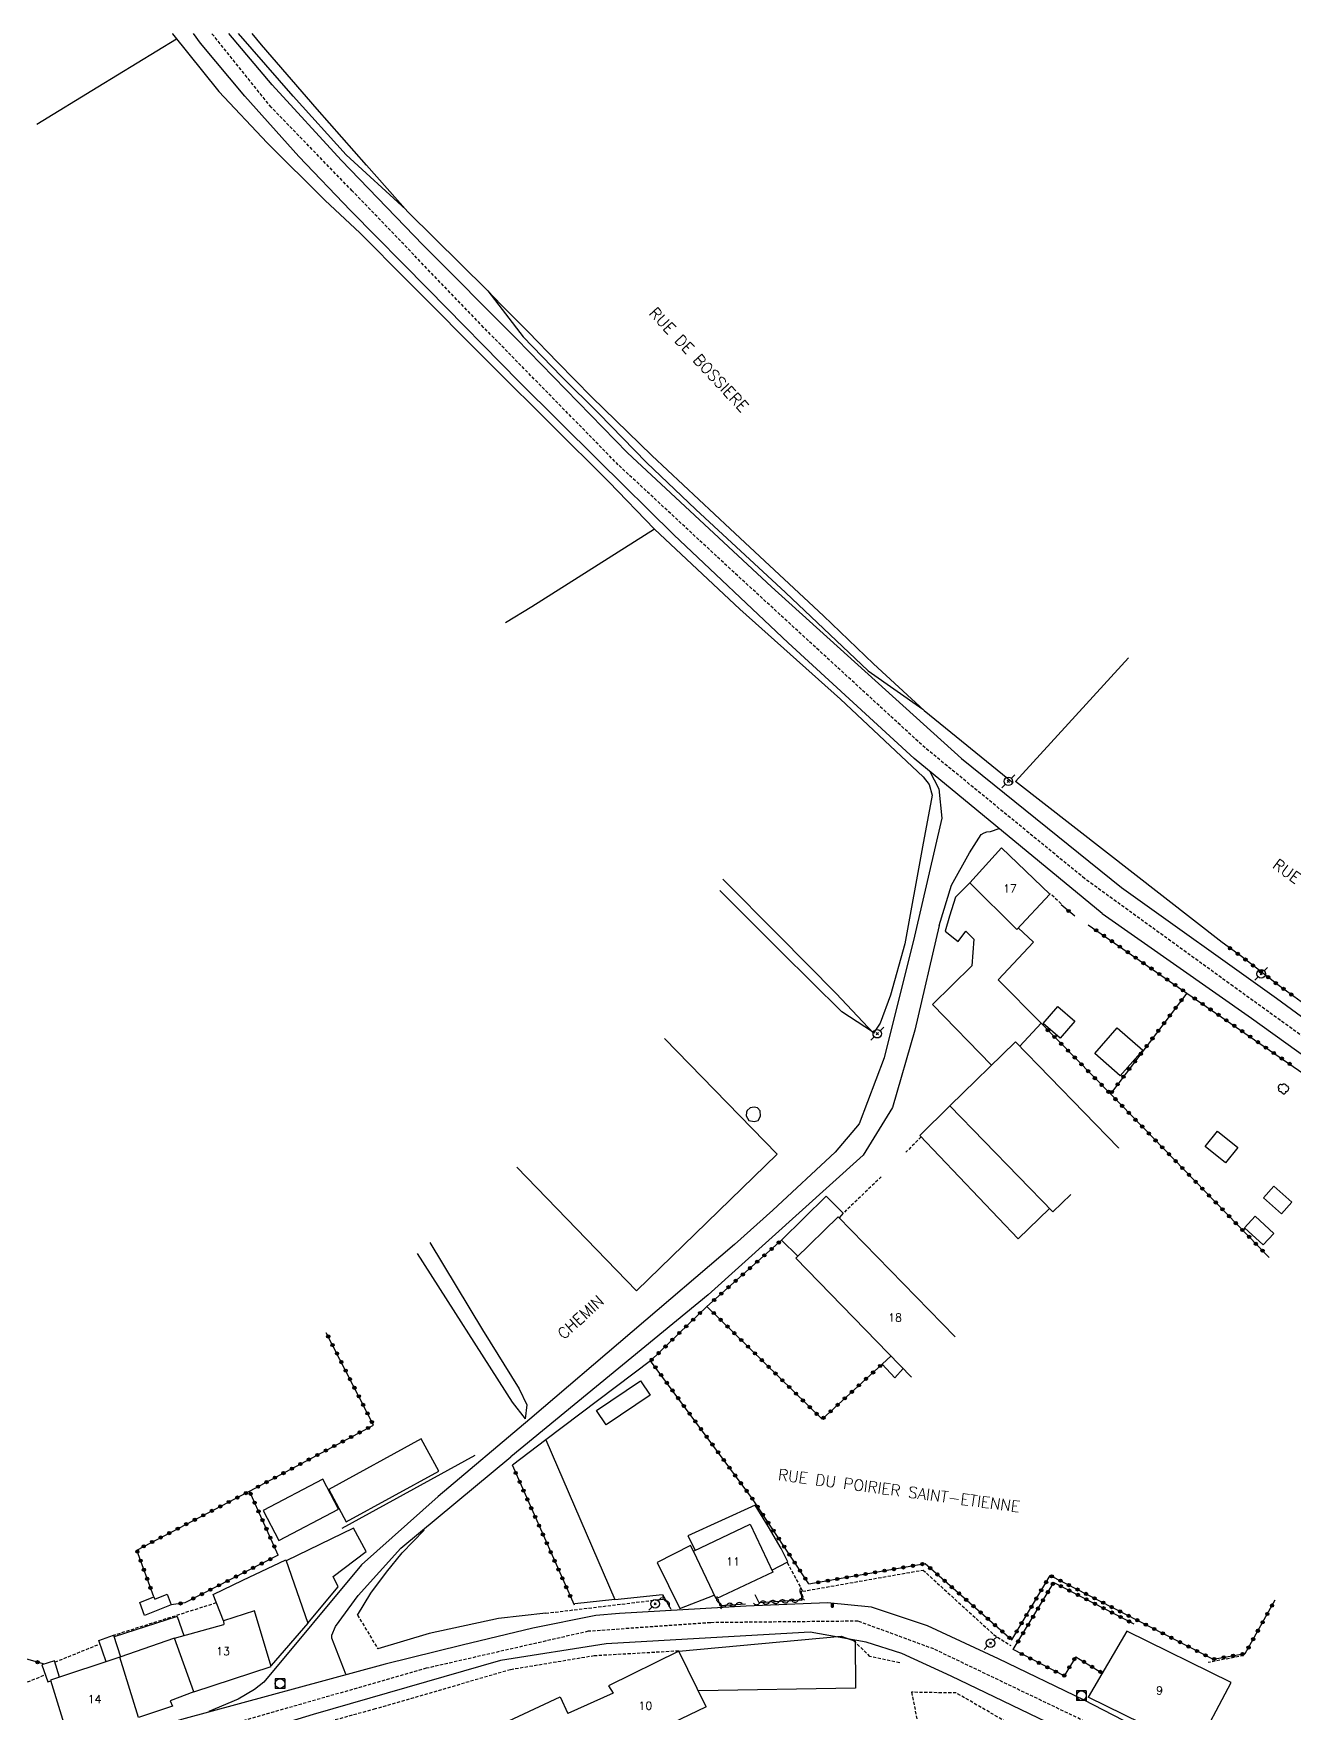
# Model space of a CAD drawing. Header units: millimetres. Extents: x 174000 to 175001, y 112000 to 113000.
# Drawn here: x 174660.6 to 174857.6, y 112737.6 to 113000 of the extents above; entities that cross this region are included whole.
import ezdxf
from ezdxf.enums import TextEntityAlignment as Align

# ---------------------------------------------------------------- set-up
doc = ezdxf.new("R2010")
doc.units = ezdxf.units.MM
doc.linetypes.add('DASHED', pattern=[0.75, 0.5, -0.25])
doc.layers.get('0').update_dxf_attribs({"linetype": 'CONTINUOUS'})
for name, color, linetype in [('W0001', 6, 'DASHED'), ('W0008', 7, 'CONTINUOUS'), ('W0071', 7, 'CONTINUOUS'), ('W0101', 7, 'CONTINUOUS'), ('W0104', 1, 'CONTINUOUS'), ('W0112', 1, 'DASHED'), ('W0211', 2, 'CONTINUOUS'), ('W0214', 2, 'CONTINUOUS'), ('W0300', 7, 'CONTINUOUS'), ('W0303', 7, 'CONTINUOUS'), ('W0310', 3, 'CONTINUOUS'), ('W0322', 7, 'CONTINUOUS'), ('W0323', 7, 'CONTINUOUS'), ('W0330', 7, 'CONTINUOUS'), ('W0401', 7, 'CONTINUOUS'), ('W0420', 7, 'CONTINUOUS'), ('W0473', 7, 'CONTINUOUS'), ('W0989', 7, 'CONTINUOUS'), ('W0991', 7, 'CONTINUOUS')]:
    doc.layers.add(name, color=color, linetype=linetype)
doc.styles.get("Standard").update_dxf_attribs({"font": 'romans.shx', "width": 0.85})

# ---------------------------------------------------------------- blocks, each defined once
blk = doc.blocks.new('T420')
for p, q in [((0.75, 0.75), (-0.75, 0.75)), ((-0.75, 0.75), (-0.75, -0.75)), ((0.75, 0.75), (0.75, -0.75)), ((0.75, -0.75), (-0.75, -0.75))]:
    blk.add_line(p, q)
blk.add_ellipse((0, 0), major_axis=(-0.53, 0.53), ratio=1, start_param=3.926991, end_param=10.210176)
blk = doc.blocks.new('T473')
for p, q in [((-0.166667, 0.166667), (0.166667, -0.166667)), ((-0.166667, -0.166667), (0.166667, 0.166667)), ((0.500001, 0.500001), (1.000002, 1.000002)), ((-1.000002, -1.000002), (-0.500001, -0.500001))]:
    blk.add_line(p, q)
blk.add_ellipse((0, 0), major_axis=(0.471405, 0.471405), ratio=1, start_param=5.4977871438, end_param=11.780972451)
blk = doc.blocks.new('T401')
for p, q in [((-0.3, 0.3), (0, 0.3)), ((-0.3, -0.25), (-0.3, 0.3)), ((-0.3, 0.15), (0, 0.15)), ((-0.3, 0), (0, 0)), ((0, 0.3), (0, -0.25)), ((-0.3, -0.15), (0, -0.15)), ((-0.3, -0.25), (-0.3, -0.3)), ((-0.3, -0.3), (0, -0.3)), ((0, -0.3), (0, -0.25))]:
    blk.add_line(p, q)
blk = doc.blocks.new('T300')
for p, q in [((-0.8, 0.51), (-0.86, 0.34)), ((-0.86, 0.34), (-0.86, 0.17)), ((-0.86, 0.17), (-0.74, 0.06)), ((-0.69, 0.63), (-0.8, 0.51)), ((-0.8, -0.06), (-0.74, 0.06)), ((-0.74, 0.06), (-0.69, 0.11)), ((-0.57, 0.69), (-0.69, 0.63)), ((-0.46, 0.69), (-0.57, 0.69)), ((-0.29, 0.63), (-0.46, 0.69)), ((-0.29, 0.63), (-0.17, 0.74)), ((-0.23, 0.57), (-0.29, 0.63)), ((-0.17, 0.74), (-0.06, 0.8)), ((-0.06, 0.8), (0.06, 0.8)), ((0.06, 0.8), (0.23, 0.74)), ((0.23, 0.74), (0.34, 0.63)), ((0.34, 0.63), (0.4, 0.51)), ((0.46, 0.46), (0.34, 0.46)), ((0.4, 0.51), (0.4, 0.46)), ((0.57, 0.4), (0.46, 0.46)), ((0.57, 0.4), (0.69, 0.29)), ((0.69, 0.29), (0.74, 0.17)), ((0.74, 0.06), (0.69, -0.17)), ((0.74, 0.17), (0.74, 0.06)), ((-0.8, -0.17), (-0.8, -0.06)), ((-0.8, -0.23), (-0.8, -0.17)), ((-0.74, -0.34), (-0.8, -0.23)), ((-0.69, -0.4), (-0.74, -0.34)), ((-0.51, -0.46), (-0.69, -0.4)), ((-0.4, -0.46), (-0.51, -0.46)), ((-0.4, -0.46), (-0.34, -0.46)), ((-0.34, -0.46), (-0.34, -0.4)), ((-0.34, -0.51), (-0.34, -0.46)), ((-0.29, -0.63), (-0.34, -0.51)), ((-0.17, -0.74), (-0.29, -0.63)), ((-0.06, -0.8), (-0.17, -0.74)), ((0.06, -0.8), (-0.06, -0.8)), ((0.17, -0.74), (0.06, -0.8)), ((0.23, -0.69), (0.17, -0.74)), ((0.29, -0.46), (0.23, -0.46)), ((0.29, -0.63), (0.23, -0.69)), ((0.46, -0.4), (0.29, -0.46)), ((0.34, -0.51), (0.29, -0.63)), ((0.34, -0.51), (0.34, -0.46)), ((0.57, -0.34), (0.46, -0.4)), ((0.63, -0.29), (0.57, -0.34)), ((0.69, -0.17), (0.63, -0.29))]:
    blk.add_line(p, q)
blk = doc.blocks.new('t323o')
at = {"color": 0, "linetype": 'Continuous'}
for radius in [0.25, 0.15]:
    blk.add_circle((0, 0), radius, dxfattribs=at)
blk = doc.blocks.new('t322o')
at = {"color": 0, "linetype": 'Continuous'}
for radius in [0.25, 0.15]:
    blk.add_circle((0, 0), radius, dxfattribs=at)
blk = doc.blocks.new('t310o')
at = {"color": 0, "linetype": 'Continuous'}
for centre, start, end in [((-0.5, 0.38), 216.8699, 323.1304), ((0.5, -0.37), 36.8699, 143.1303)]:
    blk.add_arc(centre, 0.625, start, end, dxfattribs=at)

msp = doc.modelspace()

# ---------------------------------------------------------------- linework, layer by layer
at = {"layer": 'W0001'}
for points in [[(174928.96, 112793.19), (174904.86, 112809.98), (174870.64, 112834.88), (174848.04, 112851.18), (174824.87, 112867.98), (174799.93, 112888.42), (174769.52, 112916.34), (174752, 112932.62), (174730.95, 112954.11), (174710.44, 112975.42), (174697.79, 112988.49), (174688.49, 113000)], [(174841.88, 112727.09), (174824.91, 112736.32), (174801.29, 112747.64), (174789.46, 112751.99), (174766.4, 112751.75), (174747.29, 112750.4), (174722, 112744.62), (174672.71, 112730.5), (174638.2, 112719.26)]]:
    msp.add_lwpolyline(points, dxfattribs=at)
at = {"layer": 'W0008'}
for points in [[(174748.83, 112933.34), (174736.5, 112945.61), (174722.27, 112960.07), (174710.16, 112972.37), (174702.11, 112980.8), (174693.67, 112990.21), (174686.71, 112998.52), (174685.61, 113000)], [(174753.44, 112934.5), (174736.07, 112952.32), (174721.53, 112966.96), (174708.7, 112980.25), (174697.92, 112992.01), (174691.14, 113000)], [(174748.83, 112933.34), (174760.67, 112921.69)], [(174753.44, 112934.5), (174775.91, 112913.57), (174805.62, 112886.74), (174830.62, 112866.62), (174854.81, 112849.32), (174886.11, 112826.36)], [(174827.62, 112862.53), (174798.23, 112886.78), (174778.54, 112904.8), (174760.67, 112921.69)], [(174827.62, 112862.53), (174850.92, 112846.2), (174868.69, 112833.44), (174895.44, 112813.59), (174902.56, 112808.44), (174922.32, 112794.2), (174922.7, 112793.93), (174923.14, 112793.54), (174923.46, 112793.07), (174923.76, 112790.51), (174923.97, 112788.55), (174923.83, 112787.82), (174922.6, 112785.78), (174913.2, 112775.56), (174898.52, 112761.17), (174883.31, 112743.02)], [(174845.8, 112727.77), (174841.62, 112730.93), (174824.77, 112739.65), (174811.41, 112746.12), (174800.33, 112751.28), (174791.57, 112754.18), (174784.67, 112754.83), (174771.95, 112754.33), (174752.16, 112753.16), (174748.5, 112752.88), (174738.63, 112750.87), (174727.61, 112748.25)], [(174833.83, 112724.35), (174834.6, 112725.03), (174835.17, 112725.71), (174835.31, 112726.55), (174835.19, 112727.44), (174834.5, 112728.32), (174821.65, 112734.9), (174803.99, 112743.4), (174796.3, 112746.95), (174790.72, 112748.71), (174781.97, 112750.25), (174766.48, 112749.39)], [(174727.61, 112748.25), (174715.55, 112745.25), (174683.76, 112736.65), (174654.55, 112727.6), (174644.43, 112724.32), (174636.5, 112723.14), (174627.21, 112724.75), (174623.25, 112726.01)], [(174766.48, 112749.39), (174750.12, 112748.44), (174733.61, 112745.82), (174704.31, 112737.39), (174668.35, 112726.47)]]:
    msp.add_lwpolyline(points, dxfattribs=at)
at = {"layer": 'W0071'}
for points in [[(174800.61, 112884.81), (174802.06, 112882), (174802.53, 112877.42), (174798.28, 112858.99), (174793.54, 112840.01), (174789.62, 112829.67), (174785.86, 112825.24), (174776.16, 112816.18), (174770.17, 112810.84)], [(174802.15, 112860.66), (174804.04, 112866.98), (174806.88, 112872.02), (174808.7, 112874.86), (174809.14, 112875.16), (174809.6, 112875.32), (174810.15, 112875.36), (174811.48, 112875.84)], [(174802.15, 112860.66), (174798.35, 112844.31), (174794.82, 112832.25), (174790.26, 112824.8), (174766.02, 112802.99), (174735.21, 112777.68)], [(174770.17, 112810.84), (174738.18, 112783.54), (174723.86, 112771.47), (174711.89, 112760.77), (174696.64, 112742.47), (174695.14, 112741.31), (174692.59, 112739.82), (174688.05, 112737.9)], [(174709.43, 112743.71), (174707.24, 112749.32), (174707.25, 112749.81), (174707.84, 112751.18), (174711.37, 112755.99), (174718.02, 112763.37), (174735.21, 112777.68)]]:
    msp.add_lwpolyline(points, dxfattribs=at)
at = {"layer": 'W0101'}
for points in [[(174811.86, 112872.8), (174806.94, 112867.32), (174814.24, 112860.06), (174819.43, 112865.54)], [(174819.43, 112865.54), (174811.86, 112872.8)], [(174797.83, 112790.13), (174779.75, 112808.71), (174786.36, 112815.14), (174804.61, 112796.39)], [(174763.73, 112762.94), (174772.59, 112767.14), (174776.14, 112759.66)], [(174776.14, 112759.66), (174767.28, 112755.46), (174763.73, 112762.94)], [(174697.79, 112744.93), (174695.16, 112753.61), (174690.3, 112752.04), (174690.36, 112751.46)], [(174685.67, 112740.95), (174682.68, 112749.34), (174690.36, 112751.46)], [(174842.19, 112731.87), (174847.76, 112742.4), (174831.45, 112750.45), (174825.42, 112740.09)], [(174765.73, 112738.63), (174761.43, 112747.32), (174750.48, 112741.88), (174751.18, 112740.75), (174744.12, 112737.58)], [(174677.03, 112736.96), (174674.13, 112746.35), (174663.29, 112742.77), (174666.19, 112733.28)], [(174685.67, 112740.95), (174697.79, 112744.93)], [(174747.54, 112730.25), (174720.17, 112717.42), (174715.53, 112727.37), (174742.91, 112740.16), (174744.12, 112737.58)], [(174842.19, 112731.87), (174825.42, 112740.09)], [(174765.73, 112738.63), (174757.8, 112734.79)]]:
    msp.add_lwpolyline(points, dxfattribs=at)
at = {"layer": 'W0104'}
for points in [[(174806.94, 112867.32), (174804.67, 112865.1), (174803.73, 112862.12), (174803.73, 112862.12), (174803.04, 112859.79), (174805.08, 112858.15), (174806.28, 112859.8), (174807.53, 112858.53), (174807.22, 112854.39), (174801.07, 112848.32)], [(174814.45, 112860.28), (174816.86, 112858.06), (174811.36, 112852.16), (174818.05, 112845.39)], [(174801.07, 112848.32), (174810.31, 112838.83)], [(174818.05, 112845.39), (174814.71, 112841.81)], [(174759.24, 112843.02), (174776.81, 112824.92), (174754.86, 112803.61)], [(174822.68, 112818.65), (174819.88, 112815.93), (174803.79, 112832.49), (174814.06, 112842.48)], [(174814.06, 112842.48), (174830.15, 112825.91), (174830.13, 112825.88)], [(174803.79, 112832.49), (174799.09, 112827.87), (174814.49, 112811.71), (174819.38, 112816.44)], [(174754.86, 112803.61), (174736.12, 112822.91)], [(174777.5, 112811.51), (174784.5, 112818.4)], [(174784.5, 112818.4), (174787.14, 112815.71), (174786.49, 112815.01)], [(174777.5, 112811.51), (174780.05, 112808.99)], [(174793.22, 112792.14), (174794.61, 112793.45)], [(174793.22, 112792.14), (174795.21, 112790.02), (174796.52, 112791.47)], [(174775.98, 112759.98), (174778.51, 112761.26), (174777.43, 112763.35), (174775.45, 112766.75), (174773.36, 112770.12), (174762.86, 112765.32), (174763.99, 112763.06)], [(174703.47, 112751.66), (174708.23, 112757.33), (174707.47, 112758.99), (174712.63, 112762.85), (174710.61, 112766.51), (174700.1, 112761.41)], [(174763.73, 112762.94), (174763.3, 112763.79), (174758.09, 112761.17), (174761.62, 112753.96), (174767, 112756.04)], [(174690.3, 112752.04), (174688.71, 112756.14), (174693.34, 112758.37), (174700.05, 112761.57), (174703.47, 112751.66), (174697.76, 112745.04)], [(174683.08, 112752.71), (174673.22, 112749.56)], [(174683.08, 112752.71), (174684.11, 112749.74)], [(174671.98, 112745.64), (174670.86, 112748.99), (174673.14, 112749.8), (174674.25, 112746.39)], [(174761.44, 112747.3), (174786.83, 112749.62), (174789, 112748.84), (174789.08, 112741.54)], [(174682.68, 112749.34), (174674.13, 112746.35)], [(174664.72, 112743.24), (174663.91, 112745.8), (174661.93, 112745.14), (174662.85, 112742.51), (174663.33, 112742.65)], [(174685.67, 112740.95), (174682.01, 112739.55), (174682.34, 112738.73), (174677.03, 112736.96)], [(174789.08, 112741.54), (174764.51, 112741.09)]]:
    msp.add_lwpolyline(points, dxfattribs=at)
for points in [[(174818.39, 112845.37), (174820.67, 112848.01), (174823.31, 112845.71), (174821.03, 112843.08)], [(174829.94, 112844.68), (174833.94, 112841.2), (174830.43, 112837.16), (174826.43, 112840.65)], [(174772.14, 112831.77), (174772.03, 112831.49), (174771.99, 112830.91), (174772.4, 112830.21), (174773.24, 112830.07), (174773.83, 112830.2), (174774.21, 112830.88), (174774.16, 112831.7), (174773.75, 112832.17), (174773.23, 112832.3), (174772.59, 112832.2)], [(174846.85, 112823.59), (174843.68, 112826.16), (174845.62, 112828.55), (174848.8, 112825.98)], [(174855.59, 112815.61), (174852.78, 112818.12), (174854.4, 112819.94), (174857.21, 112817.44)], [(174852.77, 112810.76), (174849.83, 112813.45), (174851.48, 112815.26), (174854.43, 112812.57)], [(174756.99, 112787.29), (174750.09, 112782.64), (174748.58, 112784.89), (174755.48, 112789.54)], [(174721.21, 112780.45), (174706.75, 112772.55), (174709.5, 112767.5), (174723.97, 112775.4)], [(174698.98, 112764.6), (174708.3, 112769.49), (174705.84, 112774.17), (174696.52, 112769.27), (174698.98, 112764.6)], [(174682.12, 112754.53), (174678, 112752.88), (174677.27, 112754.88), (174679.41, 112755.79), (174679.58, 112755.4), (174681.5, 112756.2)]]:
    msp.add_lwpolyline(points, close=True, dxfattribs=at)
at = {"layer": 'W0112'}
for points in [[(174821.18, 112864.05), (174819.49, 112865.62)], [(174799.31, 112827.64), (174796.92, 112825.23)], [(174793.09, 112821.41), (174787.14, 112815.71)], [(174778.39, 112761.15), (174780.79, 112756.65), (174799.61, 112759.97), (174810.62, 112749.92), (174813.3, 112748.18)], [(174673.01, 112749.75), (174689.2, 112754.88)], [(174740.66, 112753.23), (174758.97, 112755.43)], [(174711.25, 112752.95), (174714.43, 112747.66)], [(174663.98, 112745.59), (174671.04, 112748.45)], [(174761.43, 112747.32), (174748.24, 112746.57), (174735.16, 112744.4), (174714.02, 112738.27)], [(174795.96, 112745.47), (174791.32, 112746.47), (174788.75, 112748.93)], [(174849.68, 112746.59), (174844.13, 112745.53)], [(174651.36, 112739.11), (174662.38, 112743.58)], [(174816.17, 112713.38), (174834.45, 112725.96), (174834.73, 112726.22), (174834.68, 112726.57), (174834.27, 112727.17), (174833.56, 112727.5), (174817.12, 112733.62), (174804.8, 112740.77), (174797.8, 112740.88), (174797.81, 112740.88), (174799.66, 112731.73)], [(174714.02, 112738.27), (174705.68, 112735.98)]]:
    msp.add_lwpolyline(points, dxfattribs=at)
at = {"layer": 'W0211'}
for points in [[(174682.35, 113000), (174682.36, 112999.98), (174689.6, 112990.97), (174697.12, 112982.94), (174706.19, 112973.95), (174711.62, 112968.85), (174718.98, 112961.46)], [(174719.1, 112972.16), (174712.65, 112979.43), (174704.93, 112988.17), (174696.24, 112998.22), (174694.81, 113000)], [(174757.24, 112934.07), (174747.88, 112943.19), (174742.57, 112948.63), (174737.91, 112953.42), (174733.77, 112957.55), (174731.51, 112959.92)], [(174799.76, 112894.26), (174791.88, 112901.55), (174784.04, 112909.06), (174769.47, 112922.61), (174757.24, 112934.07)], [(174791.89, 112843.84), (174786.06, 112850.04), (174777.02, 112859.13), (174768.33, 112867.92)], [(174720.58, 112809.4), (174735.44, 112786.19), (174737.44, 112783.58)], [(174711.25, 112752.95), (174713.36, 112756.36), (174715.76, 112759.62), (174718.23, 112762.65), (174721.69, 112766.18)], [(174740.66, 112753.23), (174733.29, 112752.42), (174722.44, 112750.06), (174714.43, 112747.66)]]:
    msp.add_lwpolyline(points, dxfattribs=at)
at = {"layer": 'W0214'}
for points in [[(174718.8, 112972.51), (174709.48, 112981.06), (174701.21, 112990.22), (174692.67, 113000)], [(174731.6, 112959.82), (174737.16, 112952.65), (174743.14, 112946.41), (174748.94, 112940.64), (174756.38, 112933.02), (174764.1, 112925.66)], [(174764.1, 112925.66), (174778.1, 112912.68), (174791.06, 112900.47), (174799.56, 112894.45)], [(174791.69, 112844.06), (174786.94, 112847.2), (174777.42, 112856.57), (174767.86, 112866.11)], [(174722.56, 112811.13), (174730.77, 112797.52), (174736.51, 112788.28), (174737.72, 112785.79), (174737.44, 112783.58)]]:
    msp.add_lwpolyline(points, dxfattribs=at)
at = {"layer": 'W0300'}
for points in [[(174846.35, 112857.99), (174814.04, 112883.15), (174831.69, 112902.48)], [(174729.58, 112777.85), (174708.8, 112766.46)]]:
    msp.add_lwpolyline(points, dxfattribs=at)
at = {"layer": 'W0303'}
for points in [[(174757.05, 112792.66), (174740.66, 112780.32), (174751.45, 112755.39)], [(174740.66, 112780.32), (174735.46, 112776.37)], [(174751.45, 112755.39), (174745.2, 112754.67)], [(174751.45, 112755.39), (174758.9, 112756.16)]]:
    msp.add_lwpolyline(points, dxfattribs=at)
at = {"layer": 'W0310'}
for points in [[(174758.9, 112756.16), (174760.2, 112753.84)], [(174767.57, 112755.48), (174767.88, 112754.42), (174771.89, 112754.69)], [(174780.58, 112756.7), (174780.61, 112755.25), (174774.01, 112754.84), (174773.37, 112756.09)]]:
    msp.add_lwpolyline(points, dxfattribs=at)
at = {"layer": 'W0322'}
msp.add_lwpolyline([(174662.33, 112745.27), (174644.75, 112750.27), (174638.09, 112751.82)], dxfattribs=at)
at = {"layer": 'W0323'}
for points in [[(174823.3, 112862.1), (174821.2, 112863.92)], [(174825.42, 112860.77), (174840.83, 112850.1)], [(174893.51, 112823.17), (174883.25, 112830.63), (174868.4, 112841.68), (174855.26, 112851.24), (174849.36, 112855.82), (174846.35, 112857.99)], [(174840.83, 112850.1), (174828.88, 112834.37), (174853.69, 112808.79)], [(174840.83, 112850.1), (174868.86, 112830.79)], [(174828.88, 112834.37), (174818.05, 112845.39)], [(174777.5, 112811.51), (174765.85, 112801.17)], [(174781.77, 112757.8), (174772.94, 112771.12), (174757.05, 112792.66), (174765.85, 112801.17)], [(174765.85, 112801.17), (174783.83, 112783.54), (174793.22, 112792.14)], [(174694.39, 112772.29), (174713.75, 112782.62), (174706.38, 112797.05)], [(174735.4, 112776.4), (174745.08, 112754.55)], [(174679.41, 112755.79), (174676.77, 112763.1), (174694.39, 112772.29)], [(174698.86, 112762.29), (174694.39, 112772.29)], [(174698.86, 112762.29), (174684.26, 112754.86)], [(174781.77, 112757.8), (174799.94, 112760.98), (174813.46, 112749.09)], [(174813.46, 112749.09), (174819.47, 112759.13), (174844.93, 112746.04), (174849.95, 112746.93), (174854.62, 112755.33)], [(174813.7, 112747.54), (174820.03, 112758.03), (174832.56, 112751.56)], [(174684.26, 112754.86), (174682.12, 112754.53)], [(174823.46, 112746.41), (174821.64, 112743.44), (174813.7, 112747.54)], [(174823.46, 112746.41), (174827.54, 112743.93)]]:
    msp.add_lwpolyline(points, dxfattribs=at)
at = {"layer": 'W0330'}
for points in [[(174682.96, 112999.15), (174670.69, 112991.62), (174661.13, 112985.8)], [(174719.1, 112972.16), (174731.51, 112959.92)], [(174750.5, 112929.95), (174732.51, 112947.9), (174718.98, 112961.46)], [(174750.5, 112929.95), (174757.64, 112922.6), (174738.51, 112910.44), (174734.37, 112907.94)], [(174757.64, 112922.6), (174771, 112910.07), (174786.69, 112896), (174799.65, 112883.88), (174800.59, 112882.68), (174801.02, 112881.04), (174799.54, 112872.98), (174796.75, 112857.82), (174794.5, 112849.77), (174792.91, 112845.43), (174791.89, 112843.84)], [(174799.76, 112894.26), (174813.7, 112882.94)]]:
    msp.add_lwpolyline(points, dxfattribs=at)

# ---------------------------------------------------------------- block references
at = {"layer": 'W0300'}
msp.add_blockref('T300', (174855.97, 112835.14), dxfattribs=at)
at = {"layer": 'W0310'}
for p, rotation in [((174759.47, 112755.15), 299.1842228786308), ((174767.74, 112754.88), 286.6892693418617), ((174770.39, 112754.59), 3.852006493279988), ((174774.11, 112754.85), 183.5195909172313), ((174775.6, 112754.94), 183.5195909172313), ((174777.1, 112755.03), 183.5195909172313), ((174778.6, 112755.13), 183.5195909172313), ((174780.09, 112755.22), 183.5195909172313), ((174780.59, 112756.23), 271.1418265522514), ((174768.9, 112754.49), 3.852006493279988)]:
    msp.add_blockref('t310o', p, dxfattribs=dict(at, rotation=rotation))
at = {"layer": 'W0322', "rotation": 164.1088651200618}
msp.add_blockref('t322o', (174661.26, 112745.57), dxfattribs=at)
at = {"layer": 'W0323'}
for p, rotation in [((174822.33, 112862.94), 138.8664440160043), ((174826.65, 112859.92), 325.3160617501573), ((174827.89, 112859.06), 325.3160617501573), ((174829.12, 112858.21), 325.3160617501573), ((174830.35, 112857.35), 325.3160617501573), ((174847.56, 112857.11), 144.3242344280743), ((174831.59, 112856.5), 325.3160617501573), ((174832.82, 112855.65), 325.3160617501573), ((174834.05, 112854.79), 325.3160617501573), ((174848.78, 112856.24), 144.3242344280743), ((174849.98, 112855.34), 142.1876155356865), ((174851.17, 112854.42), 142.1876155356865), ((174835.29, 112853.94), 325.3160617501573), ((174836.52, 112853.09), 325.3160617501573), ((174837.75, 112852.23), 325.3160617501573), ((174852.35, 112853.5), 142.1876155356865), ((174853.54, 112852.58), 142.1876155356865), ((174854.72, 112851.66), 142.1876155356865), ((174838.99, 112851.38), 325.3160617501573), ((174839.99, 112849), 232.7949006989354), ((174840.22, 112850.53), 325.3160617501573), ((174842.06, 112849.25), 325.4253403562358), ((174855.92, 112850.76), 143.9700342216375), ((174857.14, 112849.88), 143.9700342216375), ((174838.17, 112846.61), 232.7949006989354), ((174839.08, 112847.8), 232.7949006989354), ((174843.3, 112848.4), 325.4253403562358), ((174844.53, 112847.55), 325.4253403562358), ((174845.77, 112846.7), 325.4253403562358), ((174819.1, 112844.32), 134.4835996278696), ((174836.36, 112844.22), 232.7949006989354), ((174837.27, 112845.41), 232.7949006989354), ((174847, 112845.85), 325.4253403562358), ((174848.24, 112845), 325.4253403562358), ((174849.47, 112844.15), 325.4253403562358), ((174820.15, 112843.25), 134.4835996278696), ((174821.2, 112842.18), 134.4835996278696), ((174822.26, 112841.11), 134.4835996278696), ((174834.54, 112841.83), 232.7949006989354), ((174835.45, 112843.02), 232.7949006989354), ((174850.71, 112843.3), 325.4253403562358), ((174851.94, 112842.44), 325.4253403562358), ((174853.18, 112841.59), 325.4253403562358), ((174823.31, 112840.04), 134.4835996278696), ((174824.36, 112838.97), 134.4835996278696), ((174832.73, 112839.44), 232.7949006989354), ((174833.64, 112840.63), 232.7949006989354), ((174854.41, 112840.74), 325.4253403562358), ((174855.65, 112839.89), 325.4253403562358), ((174856.89, 112839.04), 325.4253403562358), ((174825.41, 112837.9), 134.4835996278696), ((174826.46, 112836.83), 134.4835996278696), ((174830.92, 112837.05), 232.7949006989354), ((174831.82, 112838.24), 232.7949006989354), ((174827.51, 112835.76), 134.4835996278696), ((174828.56, 112834.69), 134.4835996278696), ((174829.1, 112834.66), 232.7949006989354), ((174829.67, 112833.55), 314.1304330448762), ((174830.01, 112835.85), 232.7949006989354), ((174830.71, 112832.48), 314.1304330448762), ((174831.76, 112831.4), 314.1304330448762), ((174832.8, 112830.32), 314.1304330448762), ((174833.85, 112829.25), 314.1304330448762), ((174834.89, 112828.17), 314.1304330448762), ((174835.94, 112827.09), 314.1304330448762), ((174836.98, 112826.02), 314.1304330448762), ((174838.03, 112824.94), 314.1304330448762), ((174839.07, 112823.86), 314.1304330448762), ((174840.11, 112822.79), 314.1304330448762), ((174841.16, 112821.71), 314.1304330448762), ((174842.2, 112820.63), 314.1304330448762), ((174843.25, 112819.56), 314.1304330448762), ((174844.29, 112818.48), 314.1304330448762), ((174845.34, 112817.4), 314.1304330448762), ((174846.38, 112816.33), 314.1304330448762), ((174847.43, 112815.25), 314.1304330448762), ((174848.47, 112814.17), 314.1304330448762), ((174849.51, 112813.1), 314.1304330448762), ((174775.95, 112810.13), 221.5871301806156), ((174777.07, 112811.13), 221.5871301806156), ((174850.56, 112812.02), 314.1304330448762), ((174851.6, 112810.94), 314.1304330448762), ((174852.65, 112809.87), 314.1304330448762), ((174772.58, 112807.14), 221.5871301806156), ((174773.7, 112808.14), 221.5871301806156), ((174774.82, 112809.13), 221.5871301806156), ((174770.34, 112805.15), 221.5871301806156), ((174771.46, 112806.15), 221.5871301806156), ((174766.97, 112802.16), 221.5871301806156), ((174768.09, 112803.16), 221.5871301806156), ((174769.21, 112804.16), 221.5871301806156), ((174764.77, 112800.13), 44.02000133826061), ((174766.92, 112800.12), 315.5615633654226), ((174761.53, 112797), 44.02000133826061), ((174762.61, 112798.04), 44.02000133826061), ((174763.69, 112799.08), 44.02000133826061), ((174767.99, 112799.07), 315.5615633654226), ((174769.06, 112798.02), 315.5615633654226), ((174770.13, 112796.97), 315.5615633654226), ((174706.68, 112796.47), 117.0622446972122), ((174707.36, 112795.13), 117.0622446972122), ((174758.3, 112793.87), 44.02000133826061), ((174759.38, 112794.91), 44.02000133826061), ((174760.45, 112795.96), 44.02000133826061), ((174771.2, 112795.92), 315.5615633654226), ((174772.27, 112794.87), 315.5615633654226), ((174708.04, 112793.8), 117.0622446972122), ((174708.73, 112792.46), 117.0622446972122), ((174757.22, 112792.83), 44.02000133826061), ((174757.8, 112791.65), 126.4165479424738), ((174773.35, 112793.82), 315.5615633654226), ((174774.42, 112792.77), 315.5615633654226), ((174775.49, 112791.72), 315.5615633654226), ((174792.91, 112791.86), 42.48612775345698), ((174709.41, 112791.13), 117.0622446972122), ((174710.09, 112789.79), 117.0622446972122), ((174758.69, 112790.44), 126.4165479424738), ((174759.58, 112789.23), 126.4165479424738), ((174776.56, 112790.67), 315.5615633654226), ((174777.63, 112789.62), 315.5615633654226), ((174789.59, 112788.82), 42.48612775345698), ((174790.7, 112789.84), 42.48612775345698), ((174791.81, 112790.85), 42.48612775345698), ((174710.77, 112788.45), 117.0622446972122), ((174711.46, 112787.12), 117.0622446972122), ((174760.47, 112788.03), 126.4165479424738), ((174761.36, 112786.82), 126.4165479424738), ((174778.7, 112788.57), 315.5615633654226), ((174779.77, 112787.52), 315.5615633654226), ((174780.84, 112786.47), 315.5615633654226), ((174787.38, 112786.8), 42.48612775345698), ((174788.49, 112787.81), 42.48612775345698), ((174712.14, 112785.78), 117.0622446972122), ((174712.82, 112784.45), 117.0622446972122), ((174762.25, 112785.61), 126.4165479424738), ((174763.14, 112784.41), 126.4165479424738), ((174781.91, 112785.42), 315.5615633654226), ((174782.98, 112784.37), 315.5615633654226), ((174784.06, 112783.76), 42.48612775345698), ((174785.17, 112784.77), 42.48612775345698), ((174786.27, 112785.78), 42.48612775345698), ((174711.59, 112781.47), 28.06081576407908), ((174712.92, 112782.17), 28.06081576407908), ((174713.5, 112783.11), 117.0622446972122), ((174764.03, 112783.2), 126.4165479424738), ((174764.92, 112781.99), 126.4165479424738), ((174765.81, 112780.79), 126.4165479424738), ((174706.3, 112778.65), 28.06081576407908), ((174707.62, 112779.35), 28.06081576407908), ((174708.95, 112780.06), 28.06081576407908), ((174710.27, 112780.76), 28.06081576407908), ((174766.7, 112779.58), 126.4165479424738), ((174767.59, 112778.37), 126.4165479424738), ((174701.01, 112775.82), 28.06081576407908), ((174702.33, 112776.53), 28.06081576407908), ((174703.65, 112777.23), 28.06081576407908), ((174704.98, 112777.94), 28.06081576407908), ((174768.48, 112777.16), 126.4165479424738), ((174769.37, 112775.96), 126.4165479424738), ((174695.71, 112773), 28.06081576407908), ((174697.03, 112773.71), 28.06081576407908), ((174698.36, 112774.41), 28.06081576407908), ((174699.68, 112775.12), 28.06081576407908), ((174735.97, 112775.13), 293.8867817723824), ((174736.58, 112773.75), 293.8867817723824), ((174770.26, 112774.75), 126.4165479424738), ((174771.15, 112773.54), 126.4165479424738), ((174691.15, 112770.61), 27.55258934246453), ((174692.48, 112771.3), 27.55258934246453), ((174693.81, 112771.99), 27.55258934246453), ((174694.57, 112771.88), 114.0941934115573), ((174695.18, 112770.51), 114.0941934115573), ((174737.18, 112772.38), 293.8867817723824), ((174737.79, 112771.01), 293.8867817723824), ((174772.05, 112772.34), 126.4165479424738), ((174772.94, 112771.13), 126.4165479424738), ((174685.83, 112767.83), 27.55258934246453), ((174687.16, 112768.53), 27.55258934246453), ((174688.49, 112769.22), 27.55258934246453), ((174689.82, 112769.91), 27.55258934246453), ((174695.8, 112769.14), 114.0941934115573), ((174696.41, 112767.77), 114.0941934115573), ((174738.4, 112769.64), 293.8867817723824), ((174739.01, 112768.27), 293.8867817723824), ((174773.76, 112769.88), 123.5180862630788), ((174774.59, 112768.63), 123.5180862630788), ((174680.51, 112765.06), 27.55258934246453), ((174681.84, 112765.75), 27.55258934246453), ((174683.17, 112766.44), 27.55258934246453), ((174684.5, 112767.14), 27.55258934246453), ((174697.02, 112766.4), 114.0941934115573), ((174697.63, 112765.03), 114.0941934115573), ((174739.61, 112766.9), 293.8867817723824), ((174740.22, 112765.53), 293.8867817723824), ((174775.42, 112767.38), 123.5180862630788), ((174776.25, 112766.13), 123.5180862630788), ((174676.86, 112762.84), 109.8779386376613), ((174677.85, 112763.67), 27.55258934246453), ((174679.18, 112764.36), 27.55258934246453), ((174698.25, 112763.66), 114.0941934115573), ((174740.83, 112764.15), 293.8867817723824), ((174741.43, 112762.78), 293.8867817723824), ((174777.08, 112764.88), 123.5180862630788), ((174777.91, 112763.63), 123.5180862630788), ((174677.37, 112761.43), 109.8779386376613), ((174677.88, 112760.02), 109.8779386376613), ((174694.95, 112760.31), 206.9826674644311), ((174696.29, 112760.99), 206.9826674644311), ((174697.63, 112761.67), 206.9826674644311), ((174742.04, 112761.41), 293.8867817723824), ((174742.65, 112760.04), 293.8867817723824), ((174778.73, 112762.37), 123.5180862630788), ((174779.56, 112761.12), 123.5180862630788), ((174780.39, 112759.87), 123.5180862630788), ((174793.59, 112759.87), 9.928998835513912), ((174795.06, 112760.12), 9.928998835513912), ((174796.54, 112760.38), 9.928998835513912), ((174798.02, 112760.64), 9.928998835513912), ((174799.5, 112760.9), 9.928998835513912), ((174800.73, 112760.28), 318.6674138583371), ((174678.39, 112758.61), 109.8779386376613), ((174678.9, 112757.2), 109.8779386376613), ((174689.61, 112757.58), 206.9826674644311), ((174690.94, 112758.26), 206.9826674644311), ((174692.28, 112758.95), 206.9826674644311), ((174693.62, 112759.63), 206.9826674644311), ((174743.26, 112758.67), 293.8867817723824), ((174743.86, 112757.3), 293.8867817723824), ((174781.22, 112758.62), 123.5180862630788), ((174783.24, 112758.06), 9.928998835513912), ((174784.72, 112758.31), 9.928998835513912), ((174786.2, 112758.57), 9.928998835513912), ((174787.68, 112758.83), 9.928998835513912), ((174789.15, 112759.09), 9.928998835513912), ((174790.63, 112759.35), 9.928998835513912), ((174792.11, 112759.61), 9.928998835513912), ((174801.85, 112759.29), 318.6674138583371), ((174802.98, 112758.3), 318.6674138583371), ((174804.11, 112757.31), 318.6674138583371), ((174818.85, 112758.09), 59.08325400141588), ((174819.74, 112758.99), 332.7930939238234), ((174819.9, 112757.82), 58.92639094286181), ((174821.07, 112758.31), 332.7930939238234), ((174821.14, 112757.46), 332.6771315668381), ((174822.4, 112757.62), 332.7930939238234), ((174683.6, 112754.76), 188.9313373260755), ((174685.6, 112755.54), 206.9826674644311), ((174686.93, 112756.22), 206.9826674644311), ((174688.27, 112756.9), 206.9826674644311), ((174744.47, 112755.92), 293.8867817723824), ((174805.23, 112756.32), 318.6674138583371), ((174806.36, 112755.33), 318.6674138583371), ((174817.31, 112755.52), 59.08325400141588), ((174818.08, 112756.81), 59.08325400141588), ((174818.35, 112755.25), 58.92639094286181), ((174819.12, 112756.53), 58.92639094286181), ((174822.47, 112756.77), 332.6771315668381), ((174823.74, 112756.93), 332.7930939238234), ((174823.8, 112756.09), 332.6771315668381), ((174825.07, 112756.25), 332.7930939238234), ((174825.13, 112755.4), 332.6771315668381), ((174826.41, 112755.56), 332.7930939238234), ((174826.47, 112754.71), 332.6771315668381), ((174827.74, 112754.88), 332.7930939238234), ((174807.49, 112754.34), 318.6674138583371), ((174808.61, 112753.35), 318.6674138583371), ((174809.74, 112752.36), 318.6674138583371), ((174815.77, 112752.95), 59.08325400141588), ((174816.54, 112754.23), 59.08325400141588), ((174816.8, 112752.68), 58.92639094286181), ((174817.58, 112753.96), 58.92639094286181), ((174827.8, 112754.02), 332.6771315668381), ((174829.07, 112754.19), 332.7930939238234), ((174829.13, 112753.33), 332.6771315668381), ((174830.41, 112753.51), 332.7930939238234), ((174830.47, 112752.64), 332.6771315668381), ((174831.74, 112752.82), 332.7930939238234), ((174831.8, 112751.95), 332.6771315668381), ((174833.08, 112752.13), 332.7930939238234), ((174853.39, 112753.11), 60.94748112782523), ((174854.12, 112754.42), 60.94748112782523), ((174810.86, 112751.37), 318.6674138583371), ((174811.99, 112750.38), 318.6674138583371), ((174813.12, 112749.39), 318.6674138583371), ((174814.23, 112750.37), 59.08325400141588), ((174815, 112751.66), 59.08325400141588), ((174815.25, 112750.11), 58.92639094286181), ((174816.03, 112751.39), 58.92639094286181), ((174834.41, 112751.45), 332.7930939238234), ((174835.74, 112750.76), 332.7930939238234), ((174837.08, 112750.08), 332.7930939238234), ((174838.41, 112749.39), 332.7930939238234), ((174851.93, 112750.49), 60.94748112782523), ((174852.66, 112751.8), 60.94748112782523), ((174814.48, 112748.82), 58.92639094286181), ((174815.04, 112746.85), 152.6573945846883), ((174839.75, 112748.71), 332.7930939238234), ((174841.08, 112748.02), 332.7930939238234), ((174842.41, 112747.33), 332.7930939238234), ((174849.53, 112746.85), 10.00537639467333), ((174850.47, 112747.86), 60.94748112782523), ((174851.2, 112749.17), 60.94748112782523), ((174816.37, 112746.16), 152.6573945846883), ((174817.7, 112745.47), 152.6573945846883), ((174819.03, 112744.78), 152.6573945846883), ((174820.37, 112744.09), 152.6573945846883), ((174822.46, 112744.77), 238.4021859140209), ((174823.25, 112746.05), 238.4021859140209), ((174824.75, 112745.63), 328.6904724317719), ((174826.03, 112744.85), 328.6904724317719), ((174827.31, 112744.07), 328.6904724317719), ((174843.75, 112746.65), 332.7930939238234), ((174845.1, 112746.07), 10.00537639467333), ((174846.58, 112746.33), 10.00537639467333), ((174848.05, 112746.59), 10.00537639467333), ((174821.67, 112743.49), 238.4021859140209)]:
    msp.add_blockref('t323o', p, dxfattribs=dict(at, rotation=rotation))
at = {"layer": 'W0401'}
msp.add_blockref('T401', (174785.59, 112754.47), dxfattribs=at)
at = {"layer": 'W0420'}
for p in [(174699.14, 112742.24), (174824.36, 112740.34)]:
    msp.add_blockref('T420', p, dxfattribs=at)
at = {"layer": 'W0473'}
for p in [(174812.94, 112883.19), (174852.45, 112853.13), (174792.46, 112843.76), (174757.76, 112754.7), (174810.14, 112748.56)]:
    msp.add_blockref('T473', p, dxfattribs=at)

# ---------------------------------------------------------------- texts
at = {"layer": 'W0989'}
for s, rotation, p in [('RUE DE BOSSIERE', 313.1493, (174764.59, 112949.08)), ('RUE DE BOSSIERE', 324.0486, (174863.2, 112864.25)), ('CHEMIN', 42.4779, (174746.09, 112799.46)), ('RUE DU POIRIER SAINT-ETIENNE', 352.3346, (174795.88, 112772.38))]:
    msp.add_text(s, height=1.75, rotation=rotation, dxfattribs=at).set_placement(p, align=Align.MIDDLE_CENTER)
at = {"layer": 'W0991'}
for s, p in [('17', (174813.17, 112866.43)), ('18', (174795.23, 112799.42)), ('11', (174769.93, 112761.3)), ('13', (174690.25, 112747.28)), ('9', (174836.57, 112741.16)), ('14', (174670.17, 112739.81)), ('10', (174756.22, 112738.78))]:
    msp.add_text(s, height=1.25, dxfattribs=at).set_placement(p, align=Align.MIDDLE_CENTER)

doc.saveas('drawing.dxf')
